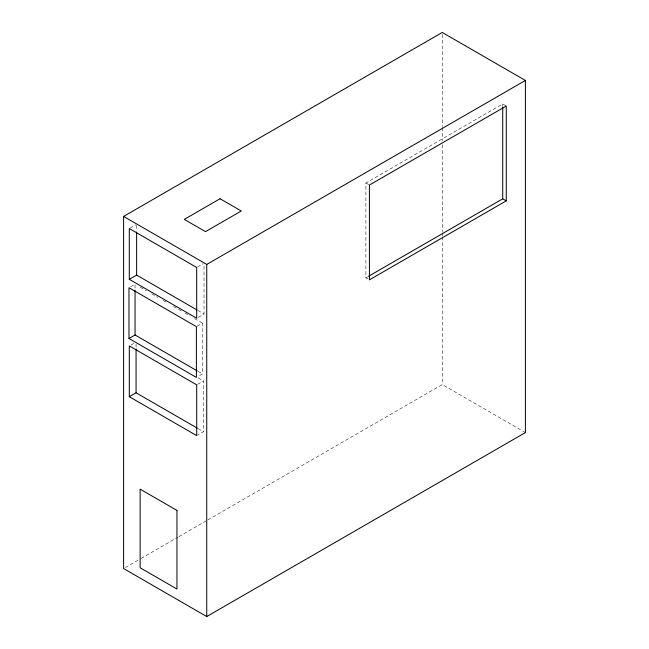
<?xml version="1.0" encoding="UTF-8"?>
<svg xmlns="http://www.w3.org/2000/svg" width="649" height="649" viewBox="0 0 649 649"><rect width="100%" height="100%" fill="white"/><g stroke="black" fill="none" stroke-linecap="round" stroke-linejoin="round"><path stroke-width="0.49" stroke-dasharray="3.25 2.43" d="M130.108 228.075L135.803 224.781M130.717 286.72L135.049 284.213L135.049 289.194M197.515 266.99L203.21 263.705M368.007 279.046L365.89 277.821L365.89 182.986L502.724 103.986L506.261 106.03M131.001 344.96L134.375 343.005M198.326 317.296L204.029 314.002L204.029 264.224M197.255 326.131L202.456 323.129L202.456 373.905L198.123 376.404M365.89 277.821L367.642 276.807M197.556 384.362L203.47 380.947L203.47 431.715L197.556 435.13M125.354 567.534L140.281 558.919M141.157 558.416L178.029 537.129M178.905 536.618L206.999 520.401M207.875 519.898L442.261 384.573L525.398 432.575M365.89 182.986L369.427 185.03M197.896 310.465L204.029 314.002M140.298 287.247L146.423 290.784M151.679 293.819L157.804 297.356M163.061 300.39L167.434 302.913M173.567 306.45L181.444 311.001M184.941 313.021L190.198 316.055M194.57 318.586L202.456 323.129M198.075 371.374L202.456 373.905M198.221 377.913L203.47 380.947M198.221 428.689L203.47 431.715M502.724 103.986L502.724 106.006M442.261 34.47L442.261 126.555M442.261 127.561L442.261 140.719M442.261 144.768L442.261 231.782M442.261 232.796L442.261 235.83M442.261 236.844L442.261 384.573M136.623 225.308L136.623 231.287M136.063 344.019L136.063 348.002"/><path stroke-width="0.97" d="M123.602 216.425L442.261 32.45L525.398 80.452L525.398 432.575L206.739 616.55L123.602 568.548L123.602 216.425L206.739 264.427L525.398 80.452M129.289 279.321L196.696 318.237L196.696 267.461L129.289 228.545L129.289 279.321L136.623 275.087L197.02 309.962M128.981 338.486L196.387 377.41L196.387 326.634L128.981 287.718L128.981 338.486L135.049 334.989L197.199 370.871M129.305 396.701L196.712 435.625L196.712 384.849L129.305 345.933L129.305 396.701L136.063 392.799L197.345 428.178M368.518 276.304L502.724 198.821L506.261 200.865L506.261 106.03L369.427 185.03L369.427 279.865L506.261 200.865M502.724 107.012L502.724 198.821M206.739 264.427L206.739 616.55M136.623 232.277L136.623 275.087M136.063 349L136.063 392.799M135.049 290.192L135.049 334.989M220.052 198.74L184.292 219.386L205.522 231.636L241.274 210.99L220.052 198.74M176.966 510.414L140.135 489.151L140.135 567.786L176.966 589.049L176.966 510.414"/></g></svg>
